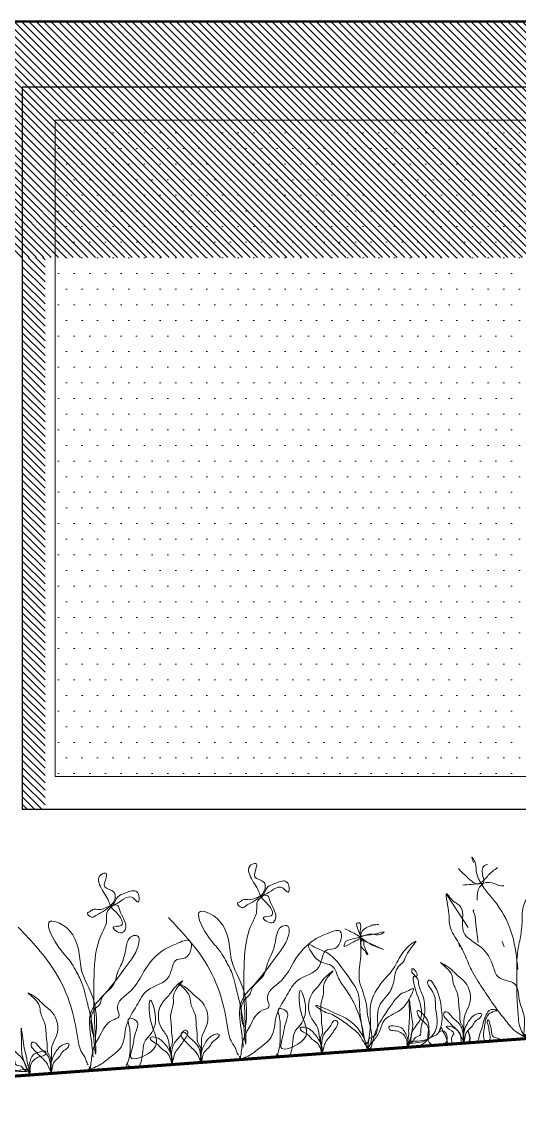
# Model space of a CAD drawing. Header units: millimetres. Extents: x 3779 to 7711, y 1445 to 3132.
# Drawn here: x 3964.099 to 3964.858, y 1451.525 to 1453.175 of the extents above; entities that cross this region are included whole.
import ezdxf

# ---------------------------------------------------------------- set-up
doc = ezdxf.new("R2010")
doc.units = ezdxf.units.MM
for name, color, linetype, lineweight in [('pluma 0.0', 33, 'Continuous', 0), ('pluma 1', 1, 'Continuous', 9), ('pluma 12', 30, 'Continuous', 120), ('pluma 2.5', 30, 'Continuous', 25), ('pluma 5', 36, 'Continuous', 50), ('TEXTURAS', 35, 'Continuous', 5), ('VEJETACION', 3, 'Continuous', 9)]:
    doc.layers.add(name, color=color, linetype=linetype, lineweight=lineweight)

# ---------------------------------------------------------------- blocks, each defined once
blk = doc.blocks.new('JGJGHJ')
at = {"layer": 'VEJETACION', "color": 84, "linetype": 'Continuous', "lineweight": 5, "ltscale": 0.1}
for p, q in [((1137.182, 440.533), (1137.2113, 440.4812)), ((1137.2204, 440.5059), (1137.2223, 440.5072)), ((1137.223, 440.4977), (1137.2204, 440.5059)), ((1137.2231, 440.4848), (1137.223, 440.4977)), ((1137.2246, 440.4572), (1137.2231, 440.4848)), ((1137.1962, 440.4524), (1137.1952, 440.456)), ((1137.2638, 440.4478), (1137.2611, 440.4561))]:
    blk.add_line(p, q, dxfattribs=at)
for points in [[(1136.6267, 440.3257), (1136.6255, 440.3538), (1136.6284, 440.3944), (1136.6502, 440.4195), (1136.6927, 440.4666), (1136.7061, 440.4865), (1136.707, 440.5052), (1136.6997, 440.5052), (1136.6874, 440.4833), (1136.6791, 440.4624), (1136.6729, 440.4509), (1136.6657, 440.4332), (1136.646, 440.4133), (1136.643, 440.406), (1136.6326, 440.3965), (1136.6307, 440.357), (1136.6357, 440.3976), (1136.6187, 440.4579), (1136.6165, 440.4881), (1136.5902, 440.5327), (1136.5766, 440.5368), (1136.5841, 440.5004), (1136.603, 440.4724), (1136.6093, 440.4599), (1136.6178, 440.4392), (1136.6242, 440.4059), (1136.6285, 440.3767), (1136.6309, 440.3309), (1136.6318, 440.3445), (1136.6336, 440.409), (1136.6365, 440.4445), (1136.6395, 440.4695), (1136.6539, 440.5133), (1136.6621, 440.531), (1136.6651, 440.5467), (1136.6672, 440.5488), (1136.6693, 440.5509), (1136.6724, 440.553), (1136.6817, 440.5665), (1136.6921, 440.5708), (1136.7098, 440.5729), (1136.714, 440.5657), (1136.712, 440.5563), (1136.7049, 440.563), (1136.6903, 440.5624), (1136.6766, 440.5551), (1136.6714, 440.554), (1136.652, 440.5492), (1136.6424, 440.5497), (1136.6374, 440.5469), (1136.6339, 440.5455), (1136.6402, 440.5382), (1136.6464, 440.5403), (1136.6506, 440.5424), (1136.663, 440.5487), (1136.6682, 440.5529), (1136.6734, 440.5571), (1136.6765, 440.5738), (1136.6631, 440.5831), (1136.6664, 440.5972), (1136.6669, 440.6029), (1136.6586, 440.6018), (1136.6577, 440.581), (1136.6682, 440.5581), (1136.6693, 440.554), (1136.678, 440.5426), (1136.6837, 440.5224), (1136.6715, 440.5207), (1136.6841, 440.5114), (1136.6893, 440.5156), (1136.6829, 440.5468), (1136.6807, 440.553), (1136.6734, 440.554), (1136.6703, 440.5529)], [(1136.8559, 440.324), (1136.8547, 440.3521), (1136.8577, 440.3927), (1136.8794, 440.4178), (1136.9219, 440.4649), (1136.9353, 440.4848), (1136.9363, 440.5035), (1136.929, 440.5035), (1136.9166, 440.4816), (1136.9084, 440.4607), (1136.9022, 440.4492), (1136.895, 440.4315), (1136.8753, 440.4116), (1136.8722, 440.4043), (1136.8618, 440.3948), (1136.8599, 440.3553), (1136.8649, 440.3959), (1136.8479, 440.4562), (1136.8457, 440.4864), (1136.8194, 440.531), (1136.8058, 440.5351), (1136.8133, 440.4987), (1136.8322, 440.4707), (1136.8386, 440.4582), (1136.847, 440.4375), (1136.8534, 440.4042), (1136.8577, 440.375), (1136.8601, 440.3292), (1136.861, 440.3428), (1136.8628, 440.4073), (1136.8657, 440.4428), (1136.8687, 440.4678), (1136.8831, 440.5116), (1136.8913, 440.5293), (1136.8944, 440.545), (1136.8964, 440.5471), (1136.8985, 440.5492), (1136.9016, 440.5513), (1136.9109, 440.5649), (1136.9213, 440.5691), (1136.939, 440.5713), (1136.9432, 440.564), (1136.9412, 440.5546), (1136.9341, 440.5613), (1136.9195, 440.5607), (1136.9058, 440.5534), (1136.9006, 440.5523), (1136.8812, 440.5475), (1136.8717, 440.548), (1136.8666, 440.5452), (1136.8631, 440.5438), (1136.8694, 440.5365), (1136.8756, 440.5386), (1136.8798, 440.5407), (1136.8923, 440.5471), (1136.8975, 440.5512), (1136.9026, 440.5554), (1136.9057, 440.5721), (1136.8923, 440.5814), (1136.8956, 440.5955), (1136.8962, 440.6012), (1136.8878, 440.6001), (1136.8869, 440.5793), (1136.8974, 440.5565), (1136.8985, 440.5523), (1136.9072, 440.5409), (1136.9129, 440.5207), (1136.9008, 440.519), (1136.9133, 440.5097), (1136.9185, 440.5139), (1136.9121, 440.5451), (1136.91, 440.5513), (1136.9027, 440.5523), (1136.8995, 440.5513)], [(1137.2821, 440.4119), (1137.2772, 440.4646), (1137.257, 440.5137), (1137.2297, 440.5663), (1137.2273, 440.5839), (1137.2249, 440.5874), (1137.2261, 440.5792)], [(1137.2473, 440.5746), (1137.2426, 440.5734), (1137.2392, 440.557), (1137.2392, 440.5476), (1137.2334, 440.5417), (1137.231, 440.5382), (1137.2287, 440.5311), (1137.2276, 440.5217)], [(1137.2027, 440.572), (1137.2216, 440.551), (1137.2263, 440.5475), (1137.2357, 440.5464), (1137.2521, 440.5465), (1137.2662, 440.5407), (1137.2697, 440.5407)], [(1137.2625, 440.5688), (1137.2474, 440.5582), (1137.2345, 440.5476), (1137.2251, 440.5463), (1137.2204, 440.5463), (1137.2075, 440.5462)], [(1137.2848, 440.3087), (1137.2895, 440.3146), (1137.3037, 440.3325), (1137.3119, 440.3539), (1137.3224, 440.3813), (1137.3307, 440.3897), (1137.3389, 440.4039), (1137.3447, 440.4372), (1137.3457, 440.4669), (1137.3419, 440.5156), (1137.3359, 440.5346), (1137.3251, 440.5523), (1137.3109, 440.5297), (1137.298, 440.5094), (1137.2934, 440.4821), (1137.2887, 440.4583), (1137.2829, 440.4345), (1137.2795, 440.4013), (1137.2773, 440.3656), (1137.2775, 440.3383), (1137.2799, 440.3205), (1137.286, 440.3075), (1137.286, 440.3087), (1137.2883, 440.3099)], [(1136.5272, 440.5312), (1136.5783, 440.4595), (1136.5982, 440.4056), (1136.605, 440.3582), (1136.6101, 440.3337), (1136.615, 440.3239), (1136.6167, 440.3173), (1136.6184, 440.3141)], [(1136.7564, 440.5295), (1136.8075, 440.4578), (1136.8274, 440.4039), (1136.8342, 440.3565), (1136.8393, 440.332), (1136.8443, 440.3222), (1136.8459, 440.3156), (1136.8476, 440.3124)], [(1137.2839, 440.3096), (1137.2845, 440.3172), (1137.2864, 440.3399), (1137.2813, 440.3623), (1137.2749, 440.3909), (1137.2515, 440.4023), (1137.2449, 440.4187), (1137.2284, 440.4496), (1137.2037, 440.4749), (1137.2018, 440.5134), (1137.1887, 440.5258), (1137.1823, 440.5347), (1137.1831, 440.508), (1137.1836, 440.484), (1137.1949, 440.4587), (1137.2042, 440.4363), (1137.2126, 440.4133), (1137.2282, 440.3837), (1137.2461, 440.3529), (1137.2614, 440.3302), (1137.2733, 440.3168), (1137.2855, 440.3093), (1137.2849, 440.3102), (1137.2862, 440.3126)], [(1136.6208, 440.3082), (1136.6225, 440.3156), (1136.6278, 440.3378), (1136.6394, 440.3576), (1136.6602, 440.3796), (1136.6701, 440.3841), (1136.669, 440.3952), (1136.6921, 440.4231), (1136.7131, 440.4498), (1136.7474, 440.4816), (1136.766, 440.4887), (1136.7866, 440.4912), (1136.7777, 440.4661), (1136.7652, 440.4645), (1136.7509, 440.44), (1136.7166, 440.421), (1136.6989, 440.3998), (1136.6802, 440.3687), (1136.6701, 440.3378), (1136.6486, 440.321), (1136.6331, 440.3118), (1136.6191, 440.3084), (1136.6201, 440.3092), (1136.6195, 440.3118)], [(1136.85, 440.3065), (1136.8518, 440.3139), (1136.857, 440.3362), (1136.8687, 440.3559), (1136.8894, 440.378), (1136.8994, 440.3824), (1136.8982, 440.3935), (1136.9214, 440.4214), (1136.9423, 440.4481), (1136.9766, 440.4799), (1136.9952, 440.487), (1137.0159, 440.4895), (1137.0069, 440.4644), (1136.9944, 440.4628), (1136.9801, 440.4383), (1136.9458, 440.4193), (1136.9281, 440.3981), (1136.9094, 440.367), (1136.8993, 440.3361), (1136.8778, 440.3193), (1136.8623, 440.3101), (1136.8484, 440.3067), (1136.8493, 440.3075), (1136.8488, 440.3101)], [(1137.0232, 440.4925), (1137.0412, 440.4821), (1137.0564, 440.4696), (1137.0759, 440.4587), (1137.0786, 440.4576), (1137.0459, 440.4774), (1137.0774, 440.4833), (1137.08, 440.4839), (1137.0816, 440.4834), (1137.0826, 440.4834), (1137.0805, 440.4818), (1137.0648, 440.4817), (1137.0433, 440.4779), (1137.026, 440.4747), (1137.0223, 440.4726), (1137.0208, 440.4678), (1137.0202, 440.4668), (1137.0286, 440.4689), (1137.0407, 440.4742), (1137.0454, 440.4769), (1137.0464, 440.4785), (1137.0464, 440.4869), (1137.0463, 440.5), (1137.0447, 440.5005), (1137.047, 440.4764), (1137.0465, 440.4706), (1137.047, 440.4622), (1137.0491, 440.4596), (1137.0523, 440.4559), (1137.0534, 440.4528), (1137.0544, 440.4512), (1137.0555, 440.4517), (1137.0544, 440.4544), (1137.0528, 440.4591), (1137.0507, 440.4659), (1137.0496, 440.4732), (1137.048, 440.4743), (1137.0475, 440.4758), (1137.047, 440.4774)], [(1136.5283, 440.3065), (1136.5324, 440.3233), (1136.5465, 440.3323), (1136.5544, 440.335), (1136.5554, 440.3387), (1136.5449, 440.3391), (1136.536, 440.3359), (1136.5329, 440.3317), (1136.5297, 440.3244), (1136.5277, 440.3097), (1136.5277, 440.3086), (1136.5235, 440.317), (1136.5197, 440.3296), (1136.5065, 440.3463), (1136.5038, 440.3652), (1136.512, 440.4082), (1136.5109, 440.4124), (1136.5062, 440.4124), (1136.5124, 440.424), (1136.5129, 440.4229), (1136.5057, 440.4087), (1136.5042, 440.3987), (1136.499, 440.3793), (1136.498, 440.3672), (1136.4991, 440.3531), (1136.5072, 440.3274), (1136.5077, 440.3232), (1136.5161, 440.3196), (1136.5219, 440.3128), (1136.524, 440.3112), (1136.5209, 440.3112), (1136.5062, 440.3122), (1136.4888, 440.3215), (1136.4808, 440.3435), (1136.4818, 440.3624), (1136.4837, 440.386), (1136.4889, 440.4044), (1136.4878, 440.4049), (1136.4831, 440.4007), (1136.4729, 440.3571), (1136.4729, 440.3482), (1136.4761, 440.3325), (1136.4815, 440.3225), (1136.4862, 440.3199), (1136.513, 440.3138), (1136.5219, 440.3143), (1136.5282, 440.3128), (1136.5298, 440.3112), (1136.5298, 440.3102), (1136.5213, 440.3264), (1136.5191, 440.3526), (1136.5205, 440.3773), (1136.5233, 440.3448), (1136.5255, 440.3306), (1136.5266, 440.3212), (1136.5277, 440.3149), (1136.5272, 440.3128)], [(1136.5606, 440.3046), (1136.561, 440.3172), (1136.5667, 440.3319), (1136.5792, 440.3461), (1136.5866, 440.3488), (1136.5892, 440.3488), (1136.5913, 440.3478), (1136.5892, 440.343), (1136.5809, 440.3372), (1136.5762, 440.3309), (1136.5689, 440.3246), (1136.5637, 440.3156), (1136.5616, 440.3067), (1136.561, 440.3188), (1136.553, 440.3392), (1136.5446, 440.3481), (1136.5393, 440.3543), (1136.5356, 440.3548), (1136.5341, 440.3532), (1136.5404, 440.3396), (1136.542, 440.3375), (1136.5547, 440.3229), (1136.5579, 440.3156), (1136.5616, 440.3067), (1136.5616, 440.3088), (1136.5631, 440.3298), (1136.5656, 440.3476), (1136.5734, 440.3624), (1136.5695, 440.398), (1136.5563, 440.4116), (1136.5479, 440.421), (1136.5347, 440.4304), (1136.5495, 440.4126), (1136.5517, 440.3979), (1136.557, 440.3812), (1136.5576, 440.3597), (1136.5582, 440.3502), (1136.5588, 440.3355), (1136.5609, 440.3319), (1136.562, 440.3251), (1136.5615, 440.3198), (1136.5611, 440.3051)], [(1136.7467, 440.3056), (1136.7461, 440.3182), (1136.7402, 440.3328), (1136.7275, 440.3469), (1136.7202, 440.3495), (1136.7175, 440.3495), (1136.7154, 440.3484), (1136.7176, 440.3437), (1136.726, 440.338), (1136.7308, 440.3317), (1136.7381, 440.3255), (1136.7434, 440.3166), (1136.7456, 440.3077), (1136.7461, 440.3197), (1136.7538, 440.3402), (1136.7622, 440.3492), (1136.7674, 440.3555), (1136.7711, 440.3561), (1136.7726, 440.3545), (1136.7664, 440.3408), (1136.7649, 440.3387), (1136.7523, 440.324), (1136.7492, 440.3166), (1136.7456, 440.3077), (1136.7456, 440.3098), (1136.7439, 440.3307), (1136.7412, 440.3486), (1136.7332, 440.3632), (1136.7367, 440.3989), (1136.7498, 440.4126), (1136.7581, 440.4221), (1136.7712, 440.4316), (1136.7566, 440.4137), (1136.7546, 440.399), (1136.7494, 440.3822), (1136.749, 440.3607), (1136.7485, 440.3512), (1136.7481, 440.3365), (1136.746, 440.3328), (1136.745, 440.326), (1136.7455, 440.3208), (1136.7461, 440.3061)], [(1137.1067, 440.3067), (1137.1024, 440.3234), (1137.0881, 440.3323), (1137.0803, 440.3349), (1137.0792, 440.3385), (1137.0897, 440.3391), (1137.0986, 440.336), (1137.1018, 440.3318), (1137.105, 440.3245), (1137.1072, 440.3098), (1137.1072, 440.3088), (1137.1113, 440.3172), (1137.1149, 440.3298), (1137.128, 440.3467), (1137.1305, 440.3656), (1137.1219, 440.4085), (1137.1229, 440.4127), (1137.1276, 440.4128), (1137.1213, 440.4243), (1137.1207, 440.4232), (1137.1282, 440.4091), (1137.1298, 440.3991), (1137.1352, 440.3798), (1137.1363, 440.3677), (1137.1353, 440.3535), (1137.1275, 440.3278), (1137.127, 440.3236), (1137.1187, 440.3198), (1137.1129, 440.313), (1137.1108, 440.3114), (1137.114, 440.3114), (1137.1287, 440.3126), (1137.146, 440.3221), (1137.1537, 440.3442), (1137.1526, 440.3631), (1137.1503, 440.3867), (1137.145, 440.405), (1137.146, 440.4055), (1137.1508, 440.4013), (1137.1615, 440.3579), (1137.1616, 440.3489), (1137.1585, 440.3332), (1137.1533, 440.3232), (1137.1486, 440.3205), (1137.1218, 440.3141), (1137.1129, 440.3146), (1137.1066, 440.313), (1137.1051, 440.3114), (1137.1051, 440.3103), (1137.1134, 440.3266), (1137.1153, 440.3529), (1137.1136, 440.3775), (1137.1112, 440.345), (1137.1092, 440.3308), (1137.1082, 440.3214), (1137.1071, 440.3151), (1137.1077, 440.313)], [(1137.1912, 440.305), (1137.1917, 440.3176), (1137.1974, 440.3323), (1137.2099, 440.3466), (1137.2172, 440.3492), (1137.2198, 440.3492), (1137.2219, 440.3482), (1137.2199, 440.3435), (1137.2115, 440.3377), (1137.2068, 440.3313), (1137.1995, 440.325), (1137.1943, 440.316), (1137.1922, 440.3071), (1137.1916, 440.3192), (1137.1837, 440.3396), (1137.1752, 440.3485), (1137.1699, 440.3547), (1137.1663, 440.3553), (1137.1647, 440.3537), (1137.1711, 440.3401), (1137.1726, 440.338), (1137.1853, 440.3233), (1137.1885, 440.316), (1137.1922, 440.3071), (1137.1922, 440.3092), (1137.1937, 440.3302), (1137.1962, 440.3481), (1137.204, 440.3628), (1137.2002, 440.3985), (1137.187, 440.412), (1137.1785, 440.4214), (1137.1653, 440.4308), (1137.1801, 440.413), (1137.1823, 440.3984), (1137.1876, 440.3816), (1137.1883, 440.3601), (1137.1889, 440.3506), (1137.1895, 440.336), (1137.1916, 440.3323), (1137.1927, 440.3255), (1137.1922, 440.3202), (1137.1917, 440.3055)]]:
    blk.add_spline(points, degree=3, dxfattribs=at)
for points, knots in [([(1137.0443, 440.305), (1137.0437, 440.3104), (1137.0417, 440.3253), (1137.026, 440.351), (1137.0057, 440.3623), (1136.9598, 440.3869), (1136.9823, 440.3682), (1136.9933, 440.3648), (1137.0057, 440.3569), (1137.0192, 440.3448), (1137.0322, 440.3337), (1137.0385, 440.3206), (1137.0484, 440.2991), (1137.0545, 440.3224), (1137.0615, 440.3411), (1137.0775, 440.3619), (1137.0916, 440.3792), (1137.1019, 440.3891), (1137.1105, 440.3897), (1137.1229, 440.3972), (1137.1179, 440.3851), (1137.1129, 440.3775), (1137.1031, 440.3651), (1137.0894, 440.358), (1137.0715, 440.3515), (1137.0661, 440.3332), (1137.0575, 440.3217), (1137.0503, 440.3154), (1137.0426, 440.3037), (1137.0562, 440.3498), (1137.0477, 440.3722), (1137.0709, 440.4062), (1137.093, 440.4241), (1137.1054, 440.4484), (1137.1189, 440.4606), (1137.1353, 440.4692), (1137.1132, 440.4492), (1137.1112, 440.4369), (1137.0958, 440.4275), (1137.0934, 440.4077), (1137.0846, 440.389), (1137.0699, 440.3778), (1137.0599, 440.3567), (1137.0663, 440.3263), (1137.0479, 440.3241), (1137.0414, 440.3009), (1137.0353, 440.3643), (1137.0395, 440.3955), (1137.0188, 440.4261), (1137.0006, 440.4576), (1136.9802, 440.4646), (1136.9602, 440.4789), (1136.9753, 440.4478), (1136.9888, 440.4425), (1137.0045, 440.4373), (1137.0067, 440.4179), (1137.0166, 440.4038), (1137.0254, 440.3878), (1137.034, 440.3677), (1137.039, 440.3471), (1137.0402, 440.3274), (1137.0415, 440.3196), (1137.0444, 440.3081), (1137.0573, 440.3243), (1137.0471, 440.3489), (1137.0492, 440.3837), (1137.0354, 440.4149), (1137.045, 440.4436), (1137.0459, 440.4674), (1137.0454, 440.4885), (1137.0584, 440.4928), (1137.0635, 440.4943), (1137.0661, 440.4956), (1137.0695, 440.4953), (1137.0725, 440.4955), (1137.0749, 440.4955), (1137.0755, 440.4955)], [0.002008, 0.002008, 0.002008, 0.002008, 0.018273, 0.046968, 0.08365, 0.112338, 0.130172, 0.137802, 0.149484, 0.172954, 0.193505, 0.197984, 0.218824, 0.233162, 0.24711, 0.286002, 0.305882, 0.317303, 0.324597, 0.33602, 0.339187, 0.356706, 0.367352, 0.384876, 0.403266, 0.420291, 0.43892, 0.444586, 0.450999, 0.47026, 0.519692, 0.554414, 0.578494, 0.606554, 0.632847, 0.635087, 0.656521, 0.670434, 0.681081, 0.704884, 0.726387, 0.741968, 0.758544, 0.797198, 0.802593, 0.807071, 0.857943, 0.87897, 0.920175, 0.958036, 0.982265, 0.990342, 1.015457, 1.030748, 1.041949, 1.060359, 1.081861, 1.094409, 1.115054, 1.146877, 1.158935, 1.171117, 1.177834, 1.180667, 1.22177, 1.249879, 1.285018, 1.319063, 1.335115, 1.359887, 1.369754, 1.372922, 1.37609, 1.378094, 1.383104, 1.385107, 1.385107, 1.385107, 1.385107]), ([(1136.7908, 440.305), (1136.7909, 440.3055), (1136.7905, 440.3148), (1136.7927, 440.3264), (1136.7928, 440.3463), (1136.8082, 440.365), (1136.8052, 440.3941), (1136.7859, 440.4082), (1136.7782, 440.4198), (1136.7541, 440.4356), (1136.7827, 440.413), (1136.779, 440.3953), (1136.7889, 440.3785), (1136.7859, 440.3619), (1136.7883, 440.347), (1136.7855, 440.3366), (1136.791, 440.3296), (1136.7915, 440.3239), (1136.7903, 440.3156), (1136.7903, 440.3094), (1136.7903, 440.305)], [0.227685, 0.227685, 0.227685, 0.227685, 0.2297011, 0.2507489, 0.2687815, 0.2854514, 0.3213213, 0.3402531, 0.3528934, 0.3690643, 0.3921814, 0.407023, 0.4246157, 0.4461357, 0.4555953, 0.4702969, 0.474528, 0.4814296, 0.4867031, 0.4997814, 0.4997814, 0.4997814, 0.4997814]), ([(1136.9759, 440.305), (1136.976, 440.3089), (1136.976, 440.3181), (1136.9694, 440.3323), (1136.9607, 440.3443), (1136.9511, 440.3478), (1136.9469, 440.348), (1136.9431, 440.3465), (1136.9482, 440.3395), (1136.9554, 440.338), (1136.9597, 440.3289), (1136.9683, 440.324), (1136.9729, 440.3167), (1136.9755, 440.3), (1136.9745, 440.3253), (1136.9797, 440.3365), (1136.9913, 440.3459), (1136.9946, 440.3536), (1137, 440.3551), (1137.0052, 440.3492), (1136.9979, 440.3424), (1136.991, 440.3326), (1136.9821, 440.3249), (1136.9787, 440.3162), (1136.9746, 440.3025), (1136.9751, 440.3157), (1136.9727, 440.3273), (1136.9724, 440.3473), (1136.9568, 440.3658), (1136.9595, 440.3949), (1136.9786, 440.4092), (1136.9862, 440.4209), (1137.0102, 440.437), (1136.9818, 440.414), (1136.9857, 440.3964), (1136.976, 440.3795), (1136.9791, 440.3629), (1136.9769, 440.348), (1136.9798, 440.3376), (1136.9743, 440.3305), (1136.9739, 440.3248), (1136.9752, 440.3162), (1136.9753, 440.3098), (1136.9753, 440.305)], [0.0011625, 0.0011625, 0.0011625, 0.0011625, 0.0126042, 0.0283908, 0.0473512, 0.0551559, 0.0577811, 0.0601289, 0.0652974, 0.0754898, 0.0833623, 0.0930411, 0.1033918, 0.1125559, 0.124636, 0.1465632, 0.1588164, 0.1670148, 0.1707275, 0.1729543, 0.1879815, 0.1906057, 0.2099613, 0.2179544, 0.2276022, 0.2297011, 0.2507489, 0.2687815, 0.2854514, 0.3213213, 0.3402531, 0.3528934, 0.3690643, 0.3921814, 0.407023, 0.4246157, 0.4461357, 0.4555953, 0.4702969, 0.474528, 0.4814296, 0.4867031, 0.5007534, 0.5007534, 0.5007534, 0.5007534]), ([(1136.6759, 440.3072), (1136.678, 440.3116), (1136.6838, 440.3238), (1136.6842, 440.3464), (1136.6865, 440.3632), (1136.6811, 440.3849), (1136.7008, 440.3757), (1136.6959, 440.3626), (1136.6904, 440.3503), (1136.6885, 440.3362), (1136.6766, 440.3105), (1136.7395, 440.3315), (1136.7141, 440.3636), (1136.7182, 440.4201), (1136.73, 440.3746), (1136.7204, 440.3565), (1136.7048, 440.3429), (1136.7028, 440.3284), (1136.6992, 440.3096), (1136.6943, 440.305)], [0, 0, 0, 0, 0.0145093, 0.0403953, 0.0638316, 0.0738756, 0.0888556, 0.0967471, 0.1122925, 0.1296184, 0.1423434, 0.1791755, 0.2238299, 0.2540448, 0.2770528, 0.3131152, 0.3194303, 0.337077, 0.359131, 0.359131, 0.359131, 0.359131]), ([(1136.9052, 440.3055), (1136.9072, 440.3099), (1136.913, 440.3221), (1136.9134, 440.3447), (1136.9157, 440.3616), (1136.9103, 440.3832), (1136.93, 440.374), (1136.9251, 440.3609), (1136.9197, 440.3486), (1136.9177, 440.3345), (1136.9059, 440.3088), (1136.9687, 440.3298), (1136.9433, 440.3619), (1136.9475, 440.4184), (1136.9592, 440.3729), (1136.9496, 440.3548), (1136.9341, 440.3412), (1136.9321, 440.3274), (1136.9288, 440.3102), (1136.925, 440.305)], [0, 0, 0, 0, 0.0145093, 0.0403953, 0.0638316, 0.0738756, 0.0888556, 0.0967471, 0.1122925, 0.1296184, 0.1423434, 0.1791755, 0.2238299, 0.2540448, 0.2770528, 0.3131152, 0.3194303, 0.337077, 0.3567174, 0.3567174, 0.3567174, 0.3567174]), ([(1137.1237, 440.3057), (1137.1297, 440.309), (1137.1419, 440.3158), (1137.1401, 440.3412), (1137.1247, 440.3481), (1137.1239, 440.3646), (1137.1425, 440.3452), (1137.1401, 440.3312), (1137.1352, 440.3098), (1137.1507, 440.3046), (1137.1693, 440.3052), (1137.1672, 440.3255), (1137.1597, 440.3274), (1137.1547, 440.3248), (1137.1593, 440.3357), (1137.1605, 440.3258), (1137.1648, 440.3203), (1137.1664, 440.3131), (1137.1672, 440.3061), (1137.1677, 440.305)], [0, 0, 0, 0, 0.0190631, 0.0390751, 0.0609662, 0.0651734, 0.0786481, 0.1041588, 0.1199359, 0.1309978, 0.1477208, 0.1647541, 0.1679551, 0.1706381, 0.1767941, 0.1812877, 0.1888183, 0.2013194, 0.2048755, 0.2048755, 0.2048755, 0.2048755]), ([(1136.7907, 440.305), (1136.7904, 440.3059), (1136.7908, 440.3246), (1136.7856, 440.3355), (1136.7739, 440.3448), (1136.7705, 440.3524), (1136.7651, 440.3539), (1136.76, 440.348), (1136.7674, 440.3412), (1136.7743, 440.3315), (1136.7833, 440.3239), (1136.7866, 440.3158), (1136.7895, 440.3064), (1136.7903, 440.305)], [0.1137996, 0.1137996, 0.1137996, 0.1137996, 0.124636, 0.1465632, 0.1588164, 0.1670148, 0.1707275, 0.1729543, 0.1879815, 0.1906057, 0.2099613, 0.2179544, 0.2250006, 0.2250006, 0.2250006, 0.2250006]), ([(1136.7897, 440.305), (1136.7896, 440.3086), (1136.7897, 440.3174), (1136.7959, 440.3314), (1136.8046, 440.3434), (1136.8141, 440.347), (1136.8183, 440.3474), (1136.8221, 440.3458), (1136.8171, 440.3388), (1136.8099, 440.3372), (1136.8056, 440.3281), (1136.7972, 440.3231), (1136.7927, 440.3158), (1136.7912, 440.3057), (1136.7909, 440.305)], [0.0021339, 0.0021339, 0.0021339, 0.0021339, 0.0126042, 0.0283908, 0.0473512, 0.0551559, 0.0577811, 0.0601289, 0.0652974, 0.0754898, 0.0833623, 0.0930411, 0.1033918, 0.1122731, 0.1122731, 0.1122731, 0.1122731]), ([(1137.2103, 440.305), (1137.2112, 440.3055), (1137.2147, 440.3079), (1137.2154, 440.3169), (1137.2214, 440.3254), (1137.2236, 440.3369), (1137.2281, 440.3453), (1137.2334, 440.3541), (1137.2402, 440.3536), (1137.2429, 440.3534), (1137.2481, 440.3511), (1137.2428, 440.352), (1137.2398, 440.3499), (1137.2351, 440.3492), (1137.2314, 440.3459), (1137.2279, 440.3413), (1137.226, 440.3337), (1137.2245, 440.3255), (1137.2218, 440.3169), (1137.2218, 440.3048), (1137.2308, 440.3056), (1137.2331, 440.3126), (1137.2309, 440.3213), (1137.2317, 440.3298), (1137.2286, 440.3369), (1137.232, 440.3389), (1137.233, 440.3337), (1137.2343, 440.3287), (1137.2353, 440.3208), (1137.2353, 440.3122), (1137.2427, 440.3095), (1137.2467, 440.309), (1137.2501, 440.3054), (1137.25, 440.3067), (1137.25, 440.3069)], [0.3417786, 0.3417786, 0.3417786, 0.3417786, 0.3443383, 0.3528353, 0.3672007, 0.3748583, 0.3870919, 0.3975073, 0.4006648, 0.406031, 0.408384, 0.4115412, 0.4148691, 0.4210279, 0.4243966, 0.4296567, 0.4379725, 0.44767, 0.4541753, 0.4671859, 0.4714285, 0.4761329, 0.4866641, 0.4977581, 0.5035431, 0.5047196, 0.5070718, 0.5146018, 0.5241264, 0.5300063, 0.5384901, 0.5424974, 0.5455653, 0.5460912, 0.5460912, 0.5460912, 0.5460912]), ([(1137.1723, 440.305), (1137.1748, 440.3075), (1137.1709, 440.3149), (1137.1813, 440.3231), (1137.1713, 440.3273), (1137.1654, 440.3338), (1137.1811, 440.3318), (1137.187, 440.3221), (1137.1882, 440.3116), (1137.1876, 440.3068), (1137.1876, 440.305)], [0.21050815, 0.21050815, 0.21050815, 0.21050815, 0.22094792, 0.22780607, 0.24083049, 0.24346062, 0.24819661, 0.27051547, 0.27684822, 0.28183152, 0.28183152, 0.28183152, 0.28183152]), ([(1136.6826, 440.305), (1136.6813, 440.3063), (1136.68, 440.3095), (1136.6771, 440.311), (1136.6759, 440.3116)], [0.372686893, 0.372686893, 0.372686893, 0.372686893, 0.378160325, 0.382185658, 0.382185658, 0.382185658, 0.382185658]), ([(1137.1968, 440.305), (1137.1976, 440.3057), (1137.2026, 440.3105), (1137.2013, 440.3165), (1137.1986, 440.3262), (1137.2036, 440.3139), (1137.2004, 440.3071), (1137.2009, 440.305)], [0.294331, 0.294331, 0.294331, 0.294331, 0.29681886, 0.31105723, 0.31322568, 0.3208833, 0.33085003, 0.33085003, 0.33085003, 0.33085003]), ([(1136.9105, 440.305), (1136.9098, 440.306), (1136.9086, 440.3081), (1136.9064, 440.3093), (1136.9051, 440.3099)], [0.374832401, 0.374832401, 0.374832401, 0.374832401, 0.378160325, 0.382185658, 0.382185658, 0.382185658, 0.382185658])]:
    blk.add_open_spline(points, degree=3, knots=knots, dxfattribs=at)

msp = doc.modelspace()

# ---------------------------------------------------------------- hatches: boundary and pattern name
at = {"layer": 'pluma 0.0'}
h = msp.add_hatch(dxfattribs=at)
h.set_pattern_fill('LINE', color=256, scale=0.0025, angle=135)
h.set_pattern_definition([(135, (5e-12, -5.6), (-0.005612660076, -0.005612660076), [])])
h.paths.add_polyline_path([(3966.5498, 1453.0749), (3963.7498, 1453.0749), (3963.7498, 1452.9249), (3963.8593, 1452.8154), (3966.5498, 1452.8154)])
h.paths.add_polyline_path([(3966.5498, 1453.1749), (3963.4998, 1453.1749), (3963.7498, 1452.9249), (3963.7498, 1453.0749), (3966.5498, 1453.0749)])
h.paths.add_polyline_path([(3967.1028, 1452.8154), (3967.1028, 1452.8718), (3966.7998, 1453.1749), (3966.5498, 1453.1749), (3966.5498, 1452.8154)])
h = msp.add_hatch(dxfattribs=at)
h.set_pattern_fill('LINE', color=256, scale=0.0025, angle=135)
h.set_pattern_definition([(135, (0, 0), (-0.005612660076, -0.005612660076), [])])
h.paths.add_polyline_path([(3964.1345, 1452.5401), (3964.0998, 1452.5749), (3964.0998, 1451.9749), (3964.1345, 1451.9749)])
h.paths.add_polyline_path([(3964.1345, 1452.8154), (3964.0998, 1452.8154), (3964.0998, 1452.5749), (3964.1345, 1452.5401)])
at = {"layer": 'TEXTURAS'}
h = msp.add_hatch(dxfattribs=at)
h.set_pattern_fill('DOTS', color=256, scale=0.015)
h.set_pattern_definition([(0, (-5.591012, 26.350948), (0.01190625, 0.0238125), [0, -0.0238125])])
h.paths.add_polyline_path([(3964.1498, 1452.0249), (3966.1498, 1452.0249), (3966.1498, 1453.0249), (3964.1498, 1453.0249)])

# ---------------------------------------------------------------- linework, layer by layer
at = {"layer": 'pluma 1'}
msp.add_lwpolyline([(3966.1498, 1453.0249), (3964.1498, 1453.0249), (3964.1498, 1452.0249), (3966.1498, 1452.0249)], close=True, dxfattribs=at)
at = {"layer": 'pluma 12'}
msp.add_line((3963.4998, 1451.5253), (3978.4998, 1452.6249), dxfattribs=at)
at = {"layer": 'pluma 2.5'}
msp.add_lwpolyline([(3966.1998, 1453.0749), (3964.0998, 1453.0749), (3964.0998, 1451.9749), (3966.1998, 1451.9749)], close=True, dxfattribs=at)
at = {"layer": 'pluma 5'}
msp.add_line((3963.4998, 1453.1749), (3966.7998, 1453.1749), dxfattribs=at)

# ---------------------------------------------------------------- block references
at = {"layer": 'VEJETACION', "linetype": 'Continuous', "rotation": 4.155122451854342}
msp.add_blockref('JGJGHJ', (2862.4735, 930.0725), dxfattribs=at)

doc.saveas('drawing.dxf')
